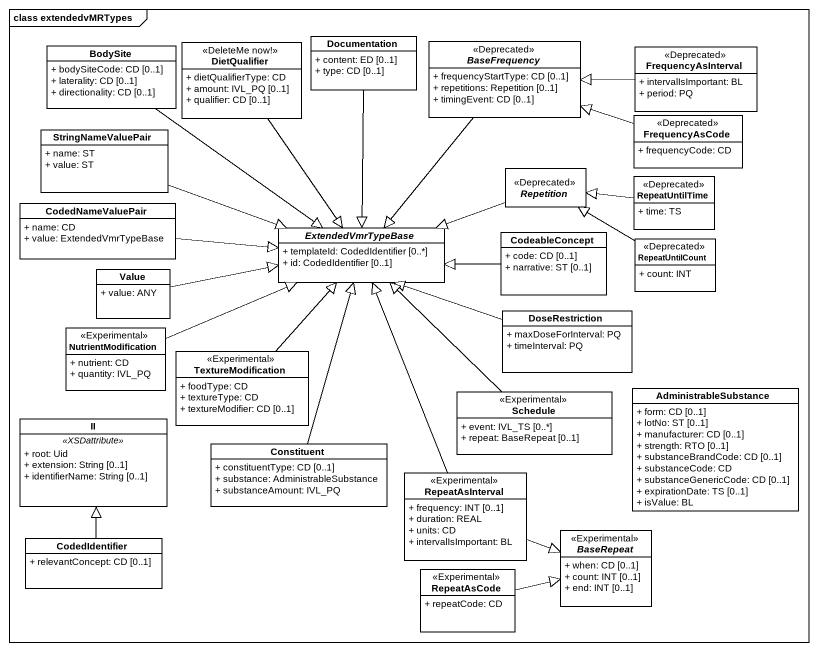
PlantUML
@startuml
mainframe class extendedvMRTypes
hide circle
hide empty members
skinparam classAttributeIconSize 0
class Documentation {
  + content: ED [0..1]
  + type: CD [0..1]
}
class BodySite {
  + bodySiteCode: CD [0..1]
  + laterality: CD [0..1]
  + directionality: CD [0..1]
}
class DietQualifier <<DeleteMe now!>> {
  + dietQualifierType: CD
  + amount: IVL_PQ [0..1]
  + qualifier: CD [0..1]
}
abstract class BaseFrequency <<Deprecated>> {
  + frequencyStartType: CD [0..1]
  + repetitions: Repetition [0..1]
  + timingEvent: CD [0..1]
}
class FrequencyAsInterval <<Deprecated>> {
  + intervalIsImportant: BL
  + period: PQ
}
class FrequencyAsCode <<Deprecated>> {
  + frequencyCode: CD
}
class StringNameValuePair {
  + name: ST
  + value: ST
}
abstract class Repetition <<Deprecated>>
class RepeatUntilTime <<Deprecated>> {
  + time: TS
}
class CodedNameValuePair {
  + name: CD
  + value: ExtendedVmrTypeBase
}
abstract class ExtendedVmrTypeBase {
  + templateId: CodedIdentifier [0..*]
  + id: CodedIdentifier [0..1]
}
class CodeableConcept {
  + code: CD [0..1]
  + narrative: ST [0..1]
}
class RepeatUntilCount <<Deprecated>> {
  + count: INT
}
class Value {
  + value: ANY
}
class DoseRestriction {
  + maxDoseForInterval: PQ
  + timeInterval: PQ
}
class NutrientModification <<Experimental>> {
  + nutrient: CD
  + quantity: IVL_PQ
}
class TextureModification <<Experimental>> {
  + foodType: CD
  + textureType: CD
  + textureModifier: CD [0..1]
}
class Schedule <<Experimental>> {
  + event: IVL_TS [0..*]
  + repeat: BaseRepeat [0..1]
}
class AdministrableSubstance {
  + form: CD [0..1]
  + lotNo: ST [0..1]
  + manufacturer: CD [0..1]
  + strength: RTO [0..1]
  + substanceBrandCode: CD [0..1]
  + substanceCode: CD
  + substanceGenericCode: CD [0..1]
  + expirationDate: TS [0..1]
  + isValue: BL
}
class II {
  .. <<XSDattribute>> ..
  + root: Uid
  + extension: String [0..1]
  + identifierName: String [0..1]
}
class Constituent {
  + constituentType: CD [0..1]
  + substance: AdministrableSubstance
  + substanceAmount: IVL_PQ
}
class RepeatAsInterval <<Experimental>> {
  + frequency: INT [0..1]
  + duration: REAL
  + units: CD
  + intervalIsImportant: BL
}
class CodedIdentifier {
  + relevantConcept: CD [0..1]
}
abstract class BaseRepeat <<Experimental>> {
  + when: CD [0..1]
  + count: INT [0..1]
  + end: INT [0..1]
}
class RepeatAsCode <<Experimental>> {
  + repeatCode: CD
}
Documentation --|> ExtendedVmrTypeBase
BodySite --|> ExtendedVmrTypeBase
DietQualifier --|> ExtendedVmrTypeBase
BaseFrequency --|> ExtendedVmrTypeBase
FrequencyAsInterval -left-|> BaseFrequency
FrequencyAsCode -left-|> BaseFrequency
StringNameValuePair -right-|> ExtendedVmrTypeBase
Repetition -left-|> ExtendedVmrTypeBase
RepeatUntilTime -left-|> Repetition
CodedNameValuePair -right-|> ExtendedVmrTypeBase
CodeableConcept -left-|> ExtendedVmrTypeBase
RepeatUntilCount -left-|> Repetition
Value -right-|> ExtendedVmrTypeBase
DoseRestriction -left-|> ExtendedVmrTypeBase
NutrientModification -right-|> ExtendedVmrTypeBase
TextureModification -up-|> ExtendedVmrTypeBase
Schedule -up-|> ExtendedVmrTypeBase
Constituent -up-|> ExtendedVmrTypeBase
RepeatAsInterval -up-|> ExtendedVmrTypeBase
RepeatAsInterval -right-|> BaseRepeat
CodedIdentifier -up-|> II
RepeatAsCode -right-|> BaseRepeat
@enduml
